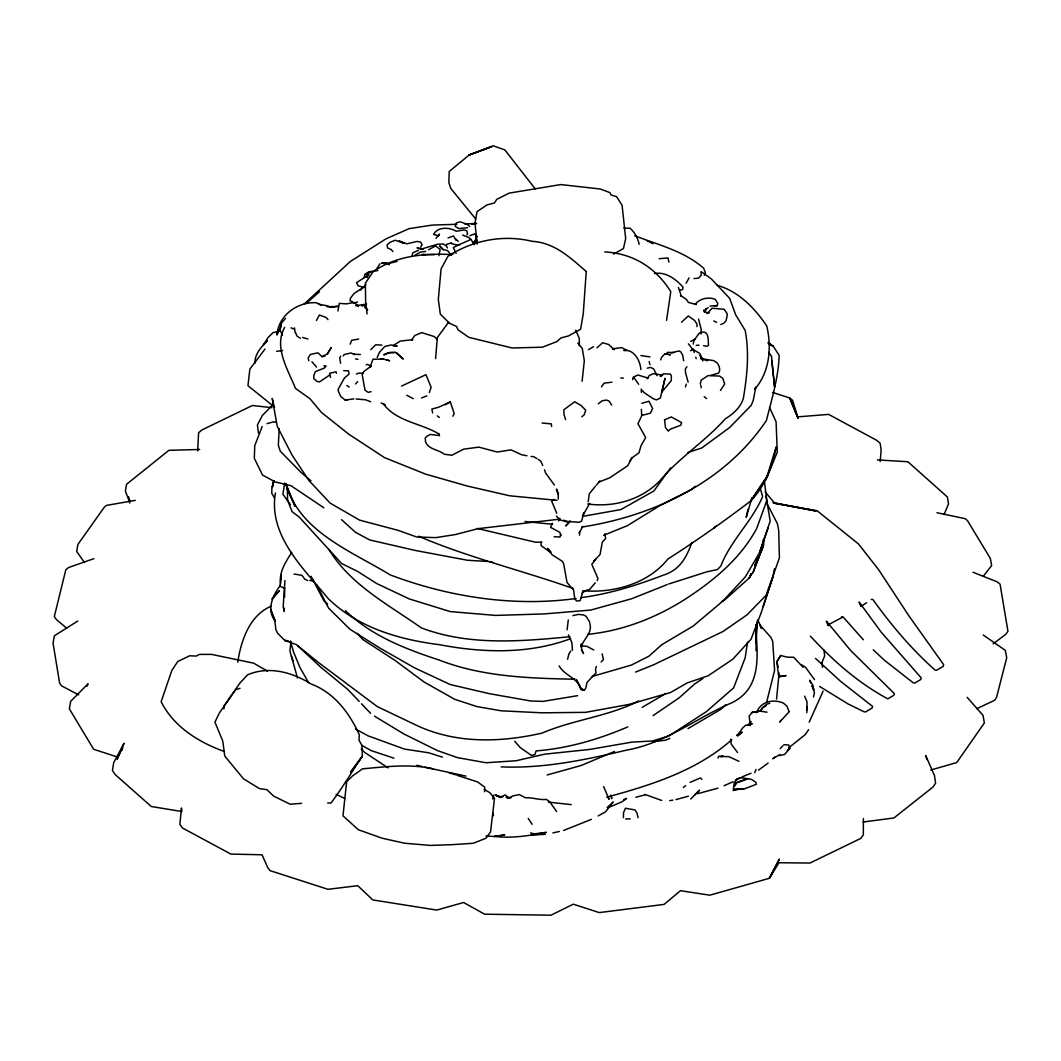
<?xml version="1.0" encoding="UTF-8"?>
<svg xmlns="http://www.w3.org/2000/svg" width="1061" height="1061" viewBox="0 0 1061 1061"><rect width="100%" height="100%" fill="white"/><g stroke="black" fill="none" stroke-linecap="round" stroke-linejoin="round"><path stroke-width="1.5" d="M579.306 345.674L579.306 338.353L575.699 330.223M197.625 450.952L198.619 432.729L201.829 430.01L252.372 405.501L271.895 407.676M237.757 662.183C240.953 640.963 249.375 615.605 270.78 606.361M734.597 786.108L736.175 782.594L747.753 778.721L751.559 779.411L755.83 782.289L756.36 784.304L743.575 789.132L734.716 789.371L743.575 789.132M863.402 818.482L863.322 834.914L860.789 838.402L809.994 863.031L778.96 862.752L769.371 878.296L709.836 895.192L680.486 890.696L664.067 904.41L599.253 912.593L573.285 904.197L551.004 915.205L484.678 914.197L463.591 902.513L436.747 910.073L372.769 899.927L357.796 885.71L327.942 889.304L270.024 870.617L267.651 867.394L262.027 854.781L230.9 854.092L182.412 827.951L179.866 824.384L181.458 807.965L181.869 811.532L151.272 806.506L115.039 774.424L112.466 770.498L113.646 762.819L124.031 743.297L117.081 759.212L122.652 747.169L122.187 750.233M755.671 624.73C757.09 653.085 763.31 687.674 731.586 702.873C696.135 718.018 665.632 743.217 626.826 750.061C585.632 759.809 543.762 768.694 501.19 766.878M254.932 363.273C254.481 354.082 261.59 346.695 267.452 340.488L263.42 344.971L267.889 337.73L273.048 332.61L277.863 331.589M761.453 551.189L763.443 545.394L763.549 539.147M284.321 608.324L284.255 611.468L283.194 606.706L284.945 580.513M284.534 597.277L284.719 587.821M756.016 650.645L756.48 626.454L755.976 634.544M721.52 601.56L724.477 600.141L749.238 578.02L753.191 572.158L763.443 545.394L763.575 539.028M223.977 708.854L224.043 705.91L239.932 683.045L247.624 674.796C268.937 665.698 292.186 672.236 311.059 683.974C334.242 692.674 349.427 712.886 359.334 734.782L359.029 740.313L362.013 745.472L362.345 756.214C351.801 771.917 342.345 787.899 330.979 803.084L327.716 802.952M757.342 620.645L755.909 643.059M779.132 672.979L776.533 699.119M484.585 791.705L484.744 787.156L477.596 781.917L456.933 775.286M806.904 709.862L807.01 707.103M280.873 579.982L281.099 575.168L279.945 586.216L283.619 587.887M475.872 235.569L475.699 241.55M560.831 535.606L559.731 532.237L550.566 527.397L552.41 523.232M279.229 428.684L278.327 445.143L280.276 451.19L301.059 472.41L310.939 480.779M880.206 461.482L881.134 450.01L880.139 443.233L876.863 440.408L828.628 414.387L797.62 416.88L789.689 397.955L772.567 392.424M701.003 334.029L701.202 329.44L698.562 319.096M290.9 641.759L289.918 651.096L297.531 678.045M582.091 381.297L584.319 360.66L582.29 348.472L577.781 343.021M567.091 629.783L568.298 619.969M275.422 492.967C268.062 535.566 303.645 568.51 328.061 598.431C358.101 627.86 399.201 639.597 439.891 644.77C483.259 652.992 528.816 654.266 570.725 638.656M435.62 358.591L437.304 337.637L448.538 322.292M750.644 722.806L750.313 725.552L749.159 716.042L752.037 712.462L760.021 711.122L767.023 712.196M806.811 712.621L807.05 701.918L804.636 696.162M666.56 320.329L670.777 291.589C655.605 267.651 633.457 253.486 604.77 251.934M747.541 642.144L745.18 657.807L733.615 687.886L706.401 711.599L668.828 736.016L652.343 741.002L631.825 742.13L589.465 749.464L544.651 754.172L516.15 760.75L485.978 762.74L457.543 757.647L437.437 750.591L403.949 734.013L374.52 716.188M284.68 483.126L282.902 494.254L290.382 504.598M367.292 277.451L367.716 274.905L367.225 277.531M412.172 255.926L412.702 252.836L418.498 250.33M337.928 310.979L339.334 303.366L346.284 303.884L354.321 302.491L358.432 306.47M588.165 501.667L589.293 493.803L595.446 486.137M763.098 606.521L772.978 576.733L774.49 568.776M709.981 306.072L717.316 305.621L717.767 303.313L715.194 299.295C708.204 296.709 699.597 298.473 694.942 304.56M364.268 277.306L364.812 274.613L368.658 271.841L377.822 270.555M280.462 327.557L279.932 330.13L282.438 335.064M273.566 481.628L272.452 486.933L273.897 480.832M281.43 323.075L279.932 330.13L281.43 323.075L285.581 318.366M632.621 379.732L633.165 377.225L637.94 374.997L647.979 378.074L647.316 378.75L649.173 375.621L653.404 373.618L662.634 375.236L660.234 376.403L663.443 373.857L670.287 374.029L671.348 375.806L671.281 380.62L661.706 392.278L665.022 378.419L660.353 398.034L656.401 399.904L653.443 398.817L644.093 392.663L642.409 390.408M693.218 344.082L694.027 340.342L699.279 333.154C709.106 328.605 708.072 339.255 708.509 345.302L706.865 346.257L703.615 345.714M747.925 509.466L746.215 517.423L751.97 497.582M700.353 383.777L701.162 380.143L708.045 375.621L719.57 376.058L722.793 378.392L724.623 384.042L720.459 390.421M813.495 696.971L814.41 693.098L812.806 685.127L809.715 680.26L810.843 683.019M567.595 659.239L568.882 653.947L570.765 651.003M705.3 311.576L705.976 308.844L705.26 309.918M273.857 480.673L271.908 487.888L271.775 493.338L274.428 497.861M685.459 386.973L686.268 384.095M492.755 799.013L493.856 795.113M438.909 255.688L440.156 249.362L435.527 245.913L428.485 249.799M446.336 245.608L446.708 244.282L451.495 242.903M582.993 591.428L580.075 600.725L576.521 600.99L574.677 598.431L573.683 590.141L567.038 582.516L563.709 564.054L562.383 561.349L552.131 554.797L547.516 548.444L550.924 551.866M596.362 666.533L595.486 669.464L595.99 672.899L586.985 682.448L585.818 688.058L584.306 690.26L581.256 689.557L576.614 680.021L581.256 689.557C578.205 678.125 564.518 675.698 559.134 665.91M592.144 676.454L631.361 665.088L648.894 656.215L661.799 644.69L693.218 626.043L722.899 601.056L745.313 576.919L759.477 552.781L770.206 521.017L766.002 496.203M420.859 247.16L421.509 245.078M597.224 580.699L597.94 578.47L591.799 564.306L595.606 559.452L593.643 561.282M766.586 702.422L774.583 670.446L772.726 641.401L770.856 637.316L759.795 624.916M772.978 576.733L761.267 612.515L751.042 639.186L732.806 659.226L708.191 675.738L687.183 682.939L670.512 692.541L629.04 704.424L585.606 712.342L542.131 712.82L501.23 710.817L476.84 706.56L454.784 699.332L424.214 682.09L394.785 660.247L362.703 639.465L357.252 633.377M758.482 558.351L761.626 549.014L753.191 572.158M686.082 283.274L689.08 277.876M660.685 359.904L661.52 357.424L664.915 353.79L670.181 354.785L664.915 353.79M718.058 758.111L718.682 756.281L723.469 756.4L720.605 756.732L722.342 755.684M429.307 392.57L431.124 387.305L425.965 374.679L401.482 386.098M759.477 552.781L768.058 528.139M756.029 769.49L754.742 772.673M560.898 534.426L559.876 537.025L554.121 536.72M704.305 275.276L705.366 272.584L703.536 268.088C683.735 250.887 658.51 244.998 634.743 235.741M828.23 625.698L828.774 624.372M87.055 686.242L88.05 683.788L70.663 701.361L69.363 708.867L93.686 749.305L117.267 756.931M350.13 344.135L351.708 340.289L358.684 339.056M944.091 514.545L948.534 503.895L947.354 496.959L907.871 461.747L877.381 459.917M284.653 327.332C273.473 347.186 288.088 369.918 295.502 388.419L310.037 398.79L321.417 412.424L348.87 434.254L384.573 457.649L425.686 474.161L467.477 486.071L509.598 495.779L557.052 500.354M860.935 606.521L861.505 605.168M751.175 573.577L749.238 578.02L751.268 573.55M755.047 564.677L763.443 545.394M691.958 542.41C686.215 557.874 679.982 570.022 662.886 575.314C636.401 585.447 609.133 594.014 580.924 597.648M364.759 286.457L365.727 284.295M381.735 263.247L388.83 263.99M262.2 426.495L254.733 445.713L254.322 458.325L262.531 475.063L275.369 481.973L290.993 485.713L323.884 507.808M754.663 566.097L758.748 557.144M377.172 357.385L379.546 352.225L384.785 346.456L391.164 344.984L397.225 346.098L393.008 345.727M641.375 409.321L641.719 415.793L637.953 423.724L645.672 437.543L640.977 445.832L639.001 452.808L631.879 457.928L627.794 465.66L609.73 477.808L598.908 482.052L599.956 481.044L596.415 485.076M380.05 263.738L376.111 269.733M809.198 722.17L823.111 691.135M316.43 320.515L319.388 315.011L326.191 317.504L327.982 319.64M558.471 520.911L559.81 518.272M452.861 416.217L454.188 413.644L450.341 401.933L438.657 407.212L431.88 409.082L432.623 412.915M477.238 236.298L473.843 242.823L477.304 240.343M589.744 503.312L583.311 514.651L583.895 512.503L581.6 521.137L578.948 522.317L564.85 521.163L567.303 521.972M582.781 526.375L579.279 532.98L579.505 532.224L579.598 535.115M279.945 329.242L276.868 335.037C278.539 315.316 297.345 301.642 316.35 302.743L321.403 305.316M466.959 234.852L467.596 233.699L466.707 230.754L464.068 229.905L456.283 231.285C449.718 227.147 437.636 226.55 433.604 234.362L438.71 235.834L439.426 234.136L436.005 238.327M754.596 389.254L755.856 387L753.217 400.474L751.188 405.382L729.676 427.503L701.812 447.954L687.661 452.623M748.615 725.247L750.074 722.634M280.369 585.447C272.65 595.393 266.364 609.505 275.024 620.91M327.239 354.493L331.284 347.517L327.093 354.056L321.801 356.708L324.891 356.164M629.796 461.283L631.799 457.981M760.989 710.512L762.514 707.992L766.161 705.618M778.694 676.6L776.824 661.746L780.684 655.499L787.249 657.157L793.641 657.263L803.177 667.329M370.753 349.653L375.7 344.798L381.92 345.09M776.824 661.746L780.684 655.499M735.273 785.034L736.639 782.899M277.173 333.127L279.759 329.056M755.127 388.777C769.795 371.602 771.705 347.438 766.798 326.085C754.835 308.114 738.575 291.377 717.289 285.316M737.647 735.591L742.488 728.138L745.432 725.459L752.567 723.708M760.153 711.241L762.461 707.714L766.652 704.265L769.795 703.231M343.273 355.939L344.202 354.546L351.005 352.968L354.44 354.546L353.684 354.268L360.435 354.467M756.573 712.687C760.525 701.348 773.429 698.682 783.522 703.164L786.97 706.228L788.88 711.042M707.143 313.618L712.077 308.234L724.225 309.308L727.262 313.95L726.997 316.655L726.029 320.754L723.934 323.167L720.804 324.48M808.615 729.663L805.299 734.57L788.429 748.058M686.918 366.748L685.326 369.003L685.525 372.703L688.125 382.146M670.565 467.901L653.894 490.978L620.91 509.559L582.489 516.402M340.714 356.178L339.719 357.557L340.594 363.273M291.748 552.343C286.112 561.362 278.725 572.144 280.727 583.192M350.687 772.58L362.345 756.214L350.714 771.626M601.468 386.814L604.16 383.14L611.918 382.212M983.189 576.428L991.637 565.526L990.337 558.418L967.486 520.646L965.165 518.67L936.969 512.728M748.032 725.459L751.122 721.626M595.221 582.834L589.797 589.372L582.555 591.441L585.407 590.791L581.972 593.126M264.985 349.029L249.852 369.135L247.956 385.7L274.613 407.159M360.461 290.091L365.435 285.17M781.135 720.313L779.636 722.064L789.331 711.613M666.149 354.016L667.648 352.345L673.96 352.623M783.893 744.65L788.774 745.047L789.808 748.575L784.53 754.49L779.053 755.618M780.193 748.655L782.965 745.644M307.411 302.385L319.454 291.709M681.547 322.173L688.324 315.953L694.57 320.435L696.931 323.99L696.944 326.655M355.475 383.936L357.663 381.655M713.761 528.351L716.029 526.004M272.372 405.249L262.292 415.58L257.425 424.917L258.486 433.233M601.07 661.958L603.43 659.663L602.144 653.921M725.658 704.783L721.016 709.239L687.992 728.575M694.597 794.968L699.584 790.166L690.711 798.999M607.237 807.501L613.178 801.997L605.552 811.798L598.152 815.949M303.99 304.202L350.263 261.536L385.992 238.831L409.161 228.645L432.079 225.104L456.853 224.282M695.154 486.23L691.613 489.426L659.982 505.54L627.383 525.672L603.563 535.341M596.958 347.822L602.675 342.716L608.669 344.507L614.266 349.639L612.369 348.897L621.653 347.57L626.706 350.302L623.841 350.462C634.226 349.109 640.168 360.7 640.897 369.52M593.855 561.15L600.075 554.452L602.33 542.052L605.566 538.709L605.009 533.603M731.811 739.636C696.971 770.79 650.937 785.153 606.746 797.196M736.811 735.273L740.551 732.01M737.912 735.896L742.262 732.17L736.944 735.525L739.623 734.159M472.874 243.181L475.142 241.311M706.215 309.175L708.111 307.663M774.835 757.09L772.7 758.761L779.808 754.53M598.285 403.83L602.263 400.726L606.388 400.063L609.12 401.138L611.666 405.103M683.364 787.434L685.631 785.67M581.746 416.748L584.12 414.917L585.725 410.262L581.269 405.647L574.717 401.774L563.842 409.771L563.948 414.347L565.632 419.625M993.096 643.881L1005.762 634.332L1007.95 631.322L1000.072 584.2L997.207 581.852L972.95 572.237M758.549 770.114L768.124 763.084M366.257 364.944L367.079 364.347L369.573 365.289M787.275 750.379L789.808 748.575M626.52 798.562L621.839 801.864L607.489 807.965M653.099 715.591L679.319 697.7L694.849 683.828L702.886 678.536M364.891 286.377L354.003 293.552L350.475 298.221L349.984 300.78L352.623 301.762M861.055 606.388L866.545 602.767M554.465 499.346L551.693 501.163L556.746 513.272M690.061 782.368L700.485 777.912L701.891 779.371M393.83 345.17L400.302 341.058L412.729 339.679L411.562 340.077L414.745 335.515L421.655 332.637L434.228 336.536L437.344 339.533M77.785 621.03L54.403 635.751L53.05 643.072L59.602 683.019L61.485 685.804L78.66 694.862M588.523 349.639L593.484 346.695M642.237 707.316L665.963 693.443M613.709 254.109L623.457 248.513L625.685 238.685L622.091 205.304L616.613 196.683L611.056 194.932L609.85 192.585L600.181 188.991L560.778 184.574L509.267 193.102L496.72 199.349L494.492 202.956L486.906 204.959L476.999 211.696L474.97 223.234L477.225 244.123M414.665 255.33L420.448 252.094L425.673 251.364M361.934 306.112L364.215 304.786L366.244 307.385M445.143 404.758L450.341 401.933M735.591 780.392L740.724 777.633M690.711 341.443L695.035 339.135M827.447 625.181L842.58 617.25M329.44 375.156L319.494 381.933L316.974 381.35L313.884 378.724L313.724 375.939L315.382 371.589L324.268 368.101L325.196 367.186L324.149 365.82L326.218 366.058M638.762 700.976C608.444 716.454 573.378 719.65 542.065 733.098C501.031 742.461 457.41 743.841 418.339 726.175L377.265 706.599L318.34 662.396L296.284 644.558L284.772 640.446L277.743 633.377L275.926 629.796L274.706 619.995L270.635 609.319L275.157 620.884M623.749 799.702L626.375 798.389M591.388 819.371L563.59 830.458M976.823 708.708L994.727 700.194L996.518 697.462L1006.703 657.767L1005.364 650.406L983.215 634.995M364.812 274.613L371.032 271.788L366.854 273.685M724 785.763L733.032 781.771M356.377 374.109L358.724 373.087L363.074 373.339M627.86 726.878C598.696 739.358 567.847 748.443 536.123 750.896L534.824 754.703L531.309 755.339L520.023 747.395L514.718 741.281M614.558 751.467L581.07 765.525L547.158 774.968M690.552 350.647L693.456 349.454L694.186 352.477M741.997 776.944L751.029 773.217M635.566 672.064L653.563 664.823L722.793 631.613L746.785 615.048L766.069 595.34L779.411 557.927L778.708 530.513L777.448 523.789L766.374 502.238M450.023 254.985L453.485 253.606M667.25 584.571L631.653 598.762L590.698 610.075L543.802 613.948L495.646 615.42L450.262 611.587L409.267 598.921L376.788 583.59L357.411 571.309L341.655 563.55L299.295 517.145L292.067 511.627L287.584 500.076L287.306 488.352M669.862 738.39L665.274 740.22L652.595 741.772M421.615 397.941L426.88 395.886M469.864 235.741L474.97 233.765L475.819 236.271M387.185 263.897L397.079 261.404M448.021 237.956L453.485 235.966L456.071 240.29M420.7 249.269L437.861 244.176L443.273 243.99L446.349 245.847L447.371 247.929M93.845 558.683L68.554 567.542L65.809 569.797L54.297 616.627L56.551 619.704L66.657 628.165M353.658 303.26L357.517 302M668.735 583.988L706.52 571.932L717.475 569.518L720.817 566.097C730.406 540.911 751.917 521.535 762.62 496.614L759.955 487.171M240.011 688.337L235.701 689.663L219.415 712.886L214.919 722.13L222.757 741.016L224.773 756.082L243.539 778.867L259.494 788.628L266.881 789.663L273.672 796.135L290.117 804.198L301.589 803.349M659.093 258.738L667.992 257.903L668.868 262.054M670.87 352.915L678.907 350.966L680.777 351.854L682.647 355.037L683.682 360.74M331.96 307.332L337.637 306.297M641.852 403.299L648.947 401.244L652.634 408.498L650.353 413.22L642.038 415.328M737.939 782.514L747.753 778.721L740.803 777.686L736.851 778.787L734.199 782.912L733.204 790.525L738.575 789.251M930.776 770.007L956.69 762.607L984.343 722.979L983.056 715.419L967.168 697.342M371.045 391.642L368.286 392.411L364.997 390.156L362.159 374.52L363.91 371.43L371.35 366.032L369.944 367.278L373.008 359.228L383.432 359.056L389.612 360.78L386.92 359.878M267.014 423.644L273.605 421.827L275.741 422.305M675.95 799.596L688.39 796.214M697.714 793.668L717.939 788.177M647.316 368.194L650.433 367.371L653.695 368.923L656.998 375.594M679.743 290.29L682.608 289.534L682.979 287.054C675.91 279.229 665.817 271.523 654.544 273.513M635.831 797.262L645.207 794.848M572.953 615.619L578.205 614.412L583.497 614.903L586.03 616.216L589.744 622.17M552.914 832.912L559.333 831.466M581.746 527.065C653.523 515.978 725.207 482.224 766.44 420.395C771.758 399.082 778.469 377.437 779.159 355.382L773.35 346.35L768.694 343.379M467.622 227.717L458.776 228.592L455.169 226.391L456.535 222.783L460.235 221.815L466.973 224.242L469.718 226.484M710.671 375.355L718.642 373.087C720.804 369.957 719.278 365.806 717.249 363.008L713.748 360.647L700.724 358.565L707.66 360.78M135.264 500.368L106.392 505.421L104.217 507.33L77.944 544.359L76.657 551.428L84.495 562.582M576.11 598.484C513.71 607.104 448.83 597.038 390.13 574.876C352.093 551.534 299.865 532.038 286.377 484.97M669.703 800.644L672.82 800.127M369.016 274.733L356.549 282.624L358.008 285.701L363.286 287.279M692.409 349.613L693.456 349.454M355.873 305.674L366.575 304.083M276.682 351.337L282.637 350.475M313.128 579.996L309.825 580.447L313.738 581.11M569.929 636.733C520.447 641.454 468.843 645.91 421.376 627.9C388.538 604.704 350.21 584.81 328.857 549.359M587.648 634.345C622.449 630.91 655.632 617.993 685.035 599.306C713.509 580.858 740.498 558.696 756.758 528.325L766.824 500.593L764.411 481.336M356.191 305.462L357.106 305.343M577.661 695.671L543.02 701.387L530.938 701.016L489.665 693.735L450.222 684.544L414.453 667.807L380.607 648.483L350.037 629.345L328.592 608.112L316.51 584.518M863.004 822.036L893.906 817.965L933.017 787.023L935.603 783.19L934.462 775.458L925.736 755.657L927.062 759.57M343.751 370.687L348.485 370.806L349.096 374.029L344.387 378.074L338.101 389.374L338.366 391.191L340.74 396.496L345.143 400.01L353.79 398.923M345.143 400.01L347.716 399.692M534.916 833.787L546.256 832.381C529.227 835.75 511.667 838.535 494.333 836.413L504.704 834.941L493.895 836.492L486.004 835.975M338.234 306.404L327.08 306.775M476.482 223.46L471.681 223.964L476.548 223.513M559.85 519.134L478.02 528.657L455.487 534.532L435.925 537.622L416.708 537.012L398.326 530.407L359.613 520.142L330.13 503.113L308.645 480.195L291.828 454.705L277.279 426.389L272.239 398.419L273.831 405.262M693.947 278.566L698.615 278.128L701.255 275.303L700.963 271.563M476.27 223.46L464.93 224.017M574.969 678.894L571.799 679.173C526.999 678.191 481.469 676.494 439.201 660.048C405.594 649.093 371.151 635.738 345.422 610.645M696.228 345.355L698.987 345.223M625.645 818.999L630.181 818.813M531.309 834.914L545.208 834.397M460.182 244.653L455.686 244.786L450.952 243.393M452.066 254.574C424.599 253.234 396.337 255.476 373.167 271.722L365.382 283.154L365.634 301.868L367.066 313.937M714.438 305.714L717.316 305.621M199.667 449.466L168.871 450.341L126.538 484.32L125.397 491.216L129.946 503.007M541.919 542.184L535.447 542.211L477.211 528.431M434.533 254.653L422.318 254.521L425.501 254.6M542.118 423.047L551.349 423.883L551.601 426.495M380.488 358.989L383.432 359.056M841.453 616.932L843.11 616.971L863.336 639.77M723.774 756.506L728.907 756.679L738.947 761.321M871.293 599.438L872.885 599.505C891.081 625.009 911.465 649.014 934.847 669.915L936.452 670.327L943.136 666.401L943.693 664.73L909.052 616.07L878.548 569.611L858.521 543.988L817.103 510.739L774.689 503.259L773.111 502.622L816.028 511.017L774.689 503.259L765.14 491.827M488.047 561.468L467.53 560.261L415.116 550.42L369.719 539.956L355.488 532.317L341.549 519.678M620.791 377.928L623.324 378.127M356.085 398.949L365.594 399.811L370.66 401.748M394.201 352.769L388.207 352.769L383.75 354.891L390.116 352.385L395.395 352.212L403.246 359.029L396.92 353.008M552.529 524.306L525.023 521.468M531.07 456.455L533.842 456.734L536.813 458.511M582.741 645.963L587.091 646.414L593.762 649.982M548.365 802.143L571.242 804.609M587.701 504.015C613.961 507.516 641.759 499.917 660.247 480.368C679.57 457.357 705.34 441.19 725.339 418.79C733.204 413.962 740.605 407.49 743.337 398.392C747.13 375.753 749.477 353.26 745.18 330.422L735.711 314.892L729.703 298.393L711.281 278.857L702.011 272.186M287.783 640.804L284.772 640.446L287.902 640.871M496.429 796.015L502.901 796.824M506.124 797.222L510.978 797.819M640.924 355.568L649.942 356.907M433.167 768.814C409.745 763.615 386.098 766.771 362.583 768.814L352.557 775.923L346.655 781.745L342.982 815.856L358.353 829.742L382.04 838.19L404.52 843.216L430.408 845.418L452.437 844.649L473.259 843.27L486.018 838.19L490.514 831.983L494.506 798.376L489.758 792.607L484.254 789.517M623.841 228.049L630.181 228.287C634.677 232.386 637.953 238.301 639.16 244.375M709.292 312.929L704.849 312.199L703.867 310.011L704.517 312.358M584.173 590.844C614.346 593.019 648.351 583.523 667.86 559.067C696.308 540.805 724 521.362 750.883 500.858C765.193 485.819 772.169 466.986 776.161 446.946L765.989 479.731L777.262 452.158L776.082 421.774L769.517 407.424M465.951 776.121L424.838 767.183M489.612 561.746L492.728 562.29M355.607 358.91L357.955 359.321M388.605 263.964L382.185 262.796L388.87 263.99L385.846 262.704L383.512 262.982L389.387 264.666M319.295 304.321L328.008 305.939L330.329 307.465M423.326 249.096L417.092 247.876L419.586 248.765M526.919 455.766L521.415 454.678L511.031 449.851L497.185 452.039L478.869 447.132L463.71 449.148L451.906 455.222L444.426 454.267C438.564 449.479 428.843 449.758 425.58 441.999L425.236 437.968L426.973 436.177L430.355 434.413L439.533 435.594L438.564 433.71M294.056 574.028L301.974 575.327L304.892 579.279L307.663 580.513M416.933 765.273L421.668 766.413M696.348 304.52L688.43 302.451L686.48 299.494L680.486 295.409L681.308 296.112L680.592 294.003M224.189 751.467C198.42 742.13 173.898 726.865 161.126 701.745L171.816 670.486L177.771 661.494L189.64 655.791L196.404 656.056L199.349 654.412L211.563 654.385L253.645 663.165L267.399 671.096M530.58 832.885L536.601 834.622M302.531 337.438L307.929 338.976M442.41 757.143L428.83 752.819L404.466 749.079L368.061 735.843L355.462 728.92M449.068 772.713L455.368 774.782M393.963 758.191L371.27 750.644L361.549 745.233M573.179 588.497C521.853 570.367 468.697 557.662 418.538 536.216M661.706 800.458L644.796 794.384M439.201 434.095C421.111 423.127 396.708 421.787 383.419 403.949L385.103 404.944L381.178 402.955M336.138 794.318L344.679 798.456M291.019 327.822L294.282 329.228M647.13 240.847L652.966 243.685M403.856 243.34L395.249 240.224L390.382 242.16L387.159 244.706L387.544 248.022L390.846 249.335L392.981 251.497M462.649 235.118L468.485 237.332L470.62 239.242M713.814 320.952L716.507 322.332M500.752 797.54L495.407 794.742L500.102 797.487L505.195 794.861L509.36 798.363M406.668 395.222L413.299 398.697M506.468 797.474L508.086 798.323L513.192 795.869L519.32 794.583L525.54 797.806C532.688 797.315 539.267 800.286 546.335 799.397L549.571 801.652L556.627 811.493M801.612 664.955L805.458 667.17L814.49 679.61M768.137 343.326L773.35 346.35L768.137 342.451M300.382 338.3L296.987 336.098L295.648 332.623M346.801 385.501L349.122 387.026M538.139 459.373L540.778 461.124L542.741 465.421M563.855 520.142L565.898 521.495L559.956 519.93L556.455 516.044M388.021 767.859L364.666 752.395L361.191 748.947M550.632 552.436L541.163 545.672L541.004 542.171M819.662 686.467L848.071 703.96L863.76 711.626L865.365 712.024L872.036 708.111L872.606 706.427L840.498 681.255L815.485 658.404M437.304 415.925L439.36 417.45M316.549 367.106L311.934 361.748M704.225 396.628L706.586 398.578M404.188 243.208L398.976 240.953L406.92 243.844L416.92 241.417L420.806 242.2L422.145 244.972M327.57 604.094L324.003 600.964L311.045 576.256M873.243 649.862L884.675 660.459L913.057 682.7L914.648 683.112L920.656 679.584L921.227 677.913L881.333 632.329L859.092 601.998L860.312 605.009M298.194 646.176L320.568 667.037L347.809 689.451L359.188 701.374M321.854 356.562L318.008 352.822L310.435 354.401L308.167 357.968L308.831 360.78M456.124 239.309L458.219 241.377M361.469 703.761L370.581 713.297M810.405 636.149C832.938 660.632 858.455 683.138 887.832 698.841L893.839 695.313L894.396 693.642L850.551 650.393L826.386 621.176L827.62 624.186M443.219 249.799L439.612 245.847L443.007 249.428L447.636 250.648L451.323 255.237M554.372 485.063L545.579 472.941L544.558 469.851M475.673 218.977L450.845 188.5L448.843 182.651L449.214 171.511L469.36 154.826L491.76 146.67L468.63 155.198L493.166 145.795L504.824 149.88L535.195 188.845M702.966 359.281L700.088 355.435L701.467 358.167M638.656 384.294L634.133 377.862M768.761 352.411L771.48 356.271L774.57 386.933L771.824 360.992M737.567 752.514L731.188 744.026L730.949 739.146M528.219 818.495L532.184 824.278M367.61 309.931L364.215 304.786L365.077 307.849M474.32 244.773L471.071 239.454L459.585 244.428L453.299 247.598L456.097 253.367M308.632 682.7L300.038 667.661L293.552 651.998L290.396 640.963M581.415 649.65L583.523 653.496L581.76 649.836L581.295 643.987L581.189 647.13C583.391 638.629 592.82 633.324 589.797 623.364M760.392 626.109L761.599 628.51L757.833 619.916M568.431 634.902L571.879 642.687L572.436 650.3M603.629 786.625L609.001 799.251L607.86 796.466M702.859 360.899L699.756 353.472L692.528 349.175L688.417 343.817M811.97 685.791L813.668 689.929L812.222 686.069M797.925 418.206L789.689 397.955L792.607 400.342L798.058 418.167M285.886 483.604L295.144 506.362L287.199 489.201L285.661 483.511M558.391 494.346L556.481 489.028L558.205 494.453L558.285 499.055M291.457 656.149L293.154 661.255M678.417 287.425L680.247 292.955M128.461 496.521L129.906 501.137M611.043 796.161L611.812 798.654L610.977 795.047M492.583 812.66L493.511 815.737M695.777 357.186L696.188 358.605M649.133 361.522L649.955 364.56M700.671 385.077L701.321 387.676M336.403 373.247L336.045 371.801L329.653 373.339L330.568 377.424M638.072 817.713L636.985 813.005L634.929 809.901L625.406 808.243L623.497 812.779L623.43 817.699M776.904 661.653L778.111 667.236M822.527 667.316L821.612 662.714L821.466 663.735L824.636 656.003L824.065 650.287M294.454 327.836L295.223 332.875M641.242 389.042L641.361 392.345M586.256 271.51L583.271 313.632L580.646 329.202L568.484 335.939L560.977 337.915L556.972 341.549L542.45 347.199L512.078 347.968L468.79 337.332L457.954 329.746L456.509 326.43L449.519 323.3L440.328 314.096L438.312 299.467L441.071 268.977L447.848 256.377C472.821 240.104 503.219 234.335 532.304 241.338C554.624 242.651 570.341 257.757 586.256 271.51M664.557 419.798L665.472 427.596L668.311 431.098L670.141 429.281L680.698 425.249L681.639 422.596L671.295 416.946L664.557 419.798M779.265 859.251L769.371 878.296L779.265 859.251M753.907 496.283L750.883 500.858L767.992 475.156L753.907 496.283M274.467 596.043L272.014 599.054L279.375 590.791L274.467 596.043M570.181 521.256L565.924 525.765L570.181 521.256M780.299 676.387L779.278 676.719L786.068 675.578L780.299 676.387M740.923 788.986L736.599 789.105L740.923 788.986M756.095 711.745L752.037 712.462L760.021 711.122L756.095 711.745M584.306 690.26L580.526 688.39L584.306 690.26"/></g></svg>
